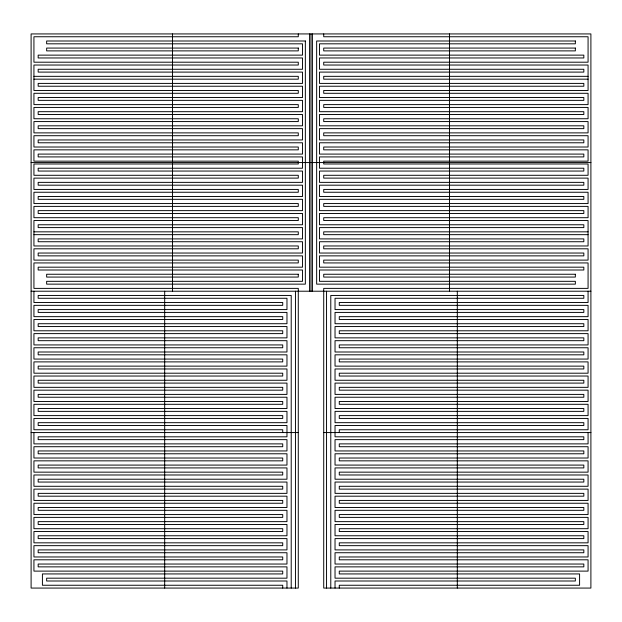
<?xml version="1.0" encoding="UTF-8"?>
<svg xmlns="http://www.w3.org/2000/svg" width="622" height="622" viewBox="0 0 622 622"><rect width="100%" height="100%" fill="white"/><g stroke="black" fill="none" stroke-linecap="round" stroke-linejoin="round"><path stroke-width="0.93" d="M33.93 76.335L298.28 76.335L298.28 79.165L33.93 79.165M588.07 76.335L323.72 76.335L323.72 79.165L588.07 79.165M31.1 162.567L590.9 162.567M33.93 231.835L298.28 231.835L298.28 234.665L33.93 234.665M588.07 231.835L323.72 231.835L323.72 234.665L588.07 234.665M31.1 291.213L590.9 291.213M31.1 432.57L298.28 432.57M323.72 432.57L590.9 432.57M588.07 291.213L588.07 302.517L339.27 302.517L339.27 305.348L588.07 305.348L588.07 316.652L339.27 316.652L339.27 319.483L588.07 319.483L588.07 330.787L339.27 330.787L339.27 333.617L588.07 333.617L588.07 344.93L339.27 344.93L339.27 347.752L588.07 347.752L588.07 359.065L339.27 359.065L339.27 361.887L588.07 361.887L588.07 373.2L339.27 373.2L339.27 376.03L588.07 376.03L588.07 387.335L339.27 387.335L339.27 390.165L588.07 390.165L588.07 401.47L339.27 401.47L339.27 404.3L588.07 404.3L588.07 415.613L339.27 415.613L339.27 418.435L588.07 418.435L588.07 429.748L339.27 429.748L339.27 432.57M588.07 432.57L588.07 443.883L339.27 443.883L339.27 446.713L588.07 446.713L588.07 458.017L339.27 458.017L339.27 460.848L588.07 460.848L588.07 472.152L339.27 472.152L339.27 474.983L588.07 474.983L588.07 486.287L339.27 486.287L339.27 489.117L588.07 489.117L588.07 500.43L339.27 500.43L339.27 503.252L588.07 503.252L588.07 514.565L339.27 514.565L339.27 517.387L588.07 517.387L588.07 528.7L339.27 528.7L339.27 531.53L588.07 531.53L588.07 542.835L339.27 542.835L339.27 545.665L588.07 545.665L588.07 556.97L339.27 556.97L339.27 559.8L588.07 559.8L588.07 571.113L339.27 571.113L339.27 573.935L579.587 573.935L579.587 585.248L339.27 585.248L339.27 588.07M457.31 291.213L457.31 588.07M449.535 33.93L449.535 291.213M335.033 588.07L335.033 581.002L575.35 581.002L575.35 578.18L335.033 578.18L335.033 566.867L583.833 566.867L583.833 564.037L335.033 564.037L335.033 552.733L583.833 552.733L583.833 549.902L335.033 549.902L335.033 538.598L583.833 538.598L583.833 535.767L335.033 535.767L335.033 524.463L583.833 524.463L583.833 521.633L335.033 521.633L335.033 510.32L583.833 510.32L583.833 507.498L335.033 507.498L335.033 496.185L583.833 496.185L583.833 493.363L335.033 493.363L335.033 482.05L583.833 482.05L583.833 479.22L335.033 479.22L335.033 467.915L583.833 467.915L583.833 465.085L335.033 465.085L335.033 453.78L583.833 453.78L583.833 450.95L335.033 450.95L335.033 439.637L583.833 439.637L583.833 436.815L335.033 436.815L335.033 425.502L583.833 425.502L583.833 422.68L335.033 422.68L335.033 411.367L583.833 411.367L583.833 408.537L335.033 408.537L335.033 397.233L583.833 397.233L583.833 394.402L335.033 394.402L335.033 383.098L583.833 383.098L583.833 380.267L335.033 380.267L335.033 368.963L583.833 368.963L583.833 366.133L335.033 366.133L335.033 354.82L583.833 354.82L583.833 351.998L335.033 351.998L335.033 340.685L583.833 340.685L583.833 337.863L335.033 337.863L335.033 326.55L583.833 326.55L583.833 323.72L335.033 323.72L335.033 312.415L583.833 312.415L583.833 309.585L335.033 309.585L335.033 298.28L583.833 298.28L583.833 295.45L330.787 295.45L330.787 588.07M326.55 291.213L326.55 588.07M323.72 33.93L323.72 36.752L588.07 36.752L588.07 62.2L323.72 62.2L323.72 65.03L588.07 65.03L588.07 90.47L323.72 90.47L323.72 93.3L588.07 93.3L588.07 104.613L323.72 104.613L323.72 107.435L588.07 107.435L588.07 118.748L323.72 118.748L323.72 121.57L588.07 121.57L588.07 132.883L323.72 132.883L323.72 135.713L588.07 135.713L588.07 147.017L323.72 147.017L323.72 149.848L588.07 149.848L588.07 161.152L323.72 161.152L323.72 163.983L588.07 163.983L588.07 175.287L323.72 175.287L323.72 178.117L588.07 178.117L588.07 189.43L323.72 189.43L323.72 192.252L588.07 192.252L588.07 203.565L323.72 203.565L323.72 206.387L588.07 206.387L588.07 217.7L323.72 217.7L323.72 220.53L588.07 220.53L588.07 245.97L323.72 245.97L323.72 248.8L588.07 248.8L588.07 260.113L323.72 260.113L323.72 262.935L588.07 262.935L588.07 288.383L323.72 288.383L323.72 588.07L590.9 588.07L590.9 33.93L31.1 33.93L31.1 588.07L298.28 588.07L298.28 288.383L33.93 288.383L33.93 262.935L298.28 262.935L298.28 260.113L33.93 260.113L33.93 248.8L298.28 248.8L298.28 245.97L33.93 245.97L33.93 220.53L298.28 220.53L298.28 217.7L33.93 217.7L33.93 206.387L298.28 206.387L298.28 203.565L33.93 203.565L33.93 192.252L298.28 192.252L298.28 189.43L33.93 189.43L33.93 178.117L298.28 178.117L298.28 175.287L33.93 175.287L33.93 163.983L298.28 163.983L298.28 161.152L33.93 161.152L33.93 149.848L298.28 149.848L298.28 147.017L33.93 147.017L33.93 135.713L298.28 135.713L298.28 132.883L33.93 132.883L33.93 121.57L298.28 121.57L298.28 118.748L33.93 118.748L33.93 107.435L298.28 107.435L298.28 104.613L33.93 104.613L33.93 93.3L298.28 93.3L298.28 90.47L33.93 90.47L33.93 65.03L298.28 65.03L298.28 62.2L33.93 62.2L33.93 36.752L298.28 36.752L298.28 33.93M312.415 33.93L312.415 291.213M311 33.93L311 291.213M309.585 33.93L309.585 291.213M295.45 291.213L295.45 588.07M291.213 588.07L291.213 295.45L38.167 295.45L38.167 298.28L286.967 298.28L286.967 309.585L38.167 309.585L38.167 312.415L286.967 312.415L286.967 323.72L38.167 323.72L38.167 326.55L286.967 326.55L286.967 337.863L38.167 337.863L38.167 340.685L286.967 340.685L286.967 351.998L38.167 351.998L38.167 354.82L286.967 354.82L286.967 366.133L38.167 366.133L38.167 368.963L286.967 368.963L286.967 380.267L38.167 380.267L38.167 383.098L286.967 383.098L286.967 394.402L38.167 394.402L38.167 397.233L286.967 397.233L286.967 408.537L38.167 408.537L38.167 411.367L286.967 411.367L286.967 422.68L38.167 422.68L38.167 425.502L286.967 425.502L286.967 436.815L38.167 436.815L38.167 439.637L286.967 439.637L286.967 450.95L38.167 450.95L38.167 453.78L286.967 453.78L286.967 465.085L38.167 465.085L38.167 467.915L286.967 467.915L286.967 479.22L38.167 479.22L38.167 482.05L286.967 482.05L286.967 493.363L38.167 493.363L38.167 496.185L286.967 496.185L286.967 507.498L38.167 507.498L38.167 510.32L286.967 510.32L286.967 521.633L38.167 521.633L38.167 524.463L286.967 524.463L286.967 535.767L38.167 535.767L38.167 538.598L286.967 538.598L286.967 549.902L38.167 549.902L38.167 552.733L286.967 552.733L286.967 564.037L38.167 564.037L38.167 566.867L286.967 566.867L286.967 578.18L46.65 578.18L46.65 581.002L286.967 581.002L286.967 588.07M282.73 432.57L282.73 429.748L33.93 429.748L33.93 418.435L282.73 418.435L282.73 415.613L33.93 415.613L33.93 404.3L282.73 404.3L282.73 401.47L33.93 401.47L33.93 390.165L282.73 390.165L282.73 387.335L33.93 387.335L33.93 376.03L282.73 376.03L282.73 373.2L33.93 373.2L33.93 361.887L282.73 361.887L282.73 359.065L33.93 359.065L33.93 347.752L282.73 347.752L282.73 344.93L33.93 344.93L33.93 333.617L282.73 333.617L282.73 330.787L33.93 330.787L33.93 319.483L282.73 319.483L282.73 316.652L33.93 316.652L33.93 305.348L282.73 305.348L282.73 302.517L33.93 302.517L33.93 291.213M282.73 588.07L282.73 585.248L42.413 585.248L42.413 573.935L282.73 573.935L282.73 571.113L33.93 571.113L33.93 559.8L282.73 559.8L282.73 556.97L33.93 556.97L33.93 545.665L282.73 545.665L282.73 542.835L33.93 542.835L33.93 531.53L282.73 531.53L282.73 528.7L33.93 528.7L33.93 517.387L282.73 517.387L282.73 514.565L33.93 514.565L33.93 503.252L282.73 503.252L282.73 500.43L33.93 500.43L33.93 489.117L282.73 489.117L282.73 486.287L33.93 486.287L33.93 474.983L282.73 474.983L282.73 472.152L33.93 472.152L33.93 460.848L282.73 460.848L282.73 458.017L33.93 458.017L33.93 446.713L282.73 446.713L282.73 443.883L33.93 443.883L33.93 432.57M172.465 33.93L172.465 291.213M164.69 291.213L164.69 588.07M305.348 40.998L46.65 40.998L46.65 43.82L302.517 43.82L302.517 55.133L38.167 55.133L38.167 57.963L302.517 57.963L302.517 69.267L38.167 69.267L38.167 72.098L302.517 72.098L302.517 83.402L38.167 83.402L38.167 86.233L302.517 86.233L302.517 97.537L38.167 97.537L38.167 100.367L302.517 100.367L302.517 111.68L38.167 111.68L38.167 114.502L302.517 114.502L302.517 125.815L38.167 125.815L38.167 128.637L302.517 128.637L302.517 139.95L38.167 139.95L38.167 142.78L302.517 142.78L302.517 154.085L38.167 154.085L38.167 156.915L302.517 156.915L302.517 168.22L38.167 168.22L38.167 171.05L302.517 171.05L302.517 182.363L38.167 182.363L38.167 185.185L302.517 185.185L302.517 196.498L38.167 196.498L38.167 199.32L302.517 199.32L302.517 210.633L38.167 210.633L38.167 213.463L302.517 213.463L302.517 224.767L38.167 224.767L38.167 227.598L302.517 227.598L302.517 238.902L38.167 238.902L38.167 241.733L302.517 241.733L302.517 253.037L38.167 253.037L38.167 255.867L302.517 255.867L302.517 267.18L38.167 267.18L38.167 270.002L302.517 270.002L302.517 281.315L46.65 281.315L46.65 284.137L305.348 284.137L305.348 40.998M575.35 40.998L316.652 40.998L316.652 284.137L575.35 284.137L575.35 281.315L319.483 281.315L319.483 270.002L583.833 270.002L583.833 267.18L319.483 267.18L319.483 255.867L583.833 255.867L583.833 253.037L319.483 253.037L319.483 241.733L583.833 241.733L583.833 238.902L319.483 238.902L319.483 227.598L583.833 227.598L583.833 224.767L319.483 224.767L319.483 213.463L583.833 213.463L583.833 210.633L319.483 210.633L319.483 199.32L583.833 199.32L583.833 196.498L319.483 196.498L319.483 185.185L583.833 185.185L583.833 182.363L319.483 182.363L319.483 171.05L583.833 171.05L583.833 168.22L319.483 168.22L319.483 156.915L583.833 156.915L583.833 154.085L319.483 154.085L319.483 142.78L583.833 142.78L583.833 139.95L319.483 139.95L319.483 128.637L583.833 128.637L583.833 125.815L319.483 125.815L319.483 114.502L583.833 114.502L583.833 111.68L319.483 111.68L319.483 100.367L583.833 100.367L583.833 97.537L319.483 97.537L319.483 86.233L583.833 86.233L583.833 83.402L319.483 83.402L319.483 72.098L583.833 72.098L583.833 69.267L319.483 69.267L319.483 57.963L583.833 57.963L583.833 55.133L319.483 55.133L319.483 43.82L575.35 43.82L575.35 40.998M298.28 48.065L46.65 48.065L46.65 50.887L298.28 50.887L298.28 48.065M575.35 48.065L323.72 48.065L323.72 50.887L575.35 50.887L575.35 48.065M298.28 274.248L46.65 274.248L46.65 277.07L298.28 277.07L298.28 274.248M575.35 274.248L323.72 274.248L323.72 277.07L575.35 277.07L575.35 274.248"/></g></svg>
